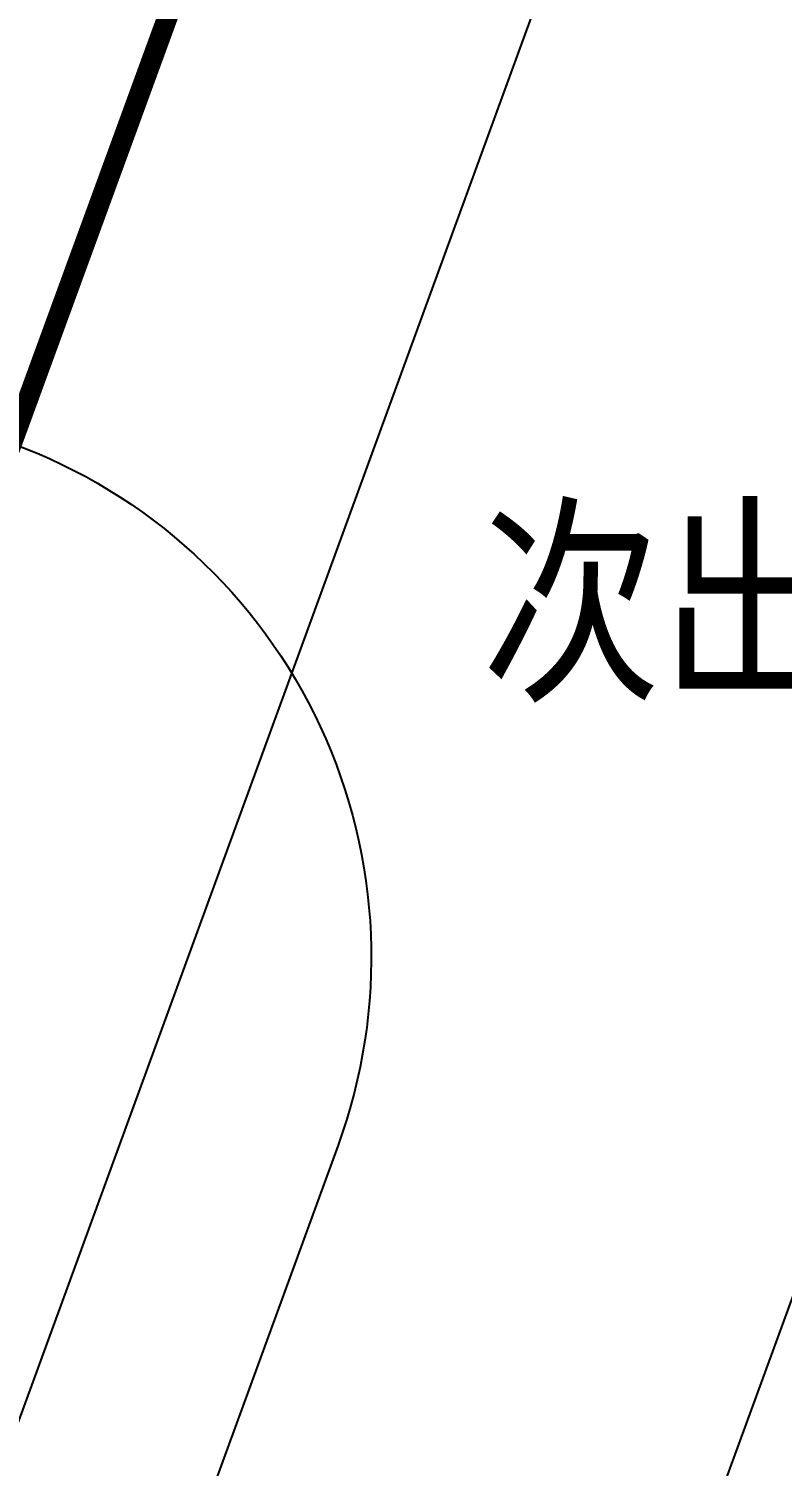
# Model space of a CAD drawing. Extents: x -111898 to 889894, y -2 to 1194865.
# Drawn here: x 698489 to 709506, y 794919 to 815935 of the extents above; entities that cross this region are included whole.
import ezdxf

# ---------------------------------------------------------------- set-up
doc = ezdxf.new("R2010")
doc.units = 0
doc.header["$LTSCALE"] = 10
doc.header["$MEASUREMENT"] = 0
doc.linetypes.add('CENTER', pattern=[50.800000000000004, 31.75, -6.35, 6.35, -6.35])
doc.linetypes.add('DASH', pattern=[0.35, 0.25, -0.1])
doc.layers.add('0-WALL', color=252, linetype='Continuous')
doc.styles.add('黑体', font='', dxfattribs={"height": 12})
doc.styles.get('黑体').set_extended_font_data('SimHei')

msp = doc.modelspace()

# ---------------------------------------------------------------- linework, layer by layer
at = {"layer": '0-WALL', "linetype": 'CENTER', "ltscale": 0.2}
msp.add_line((669562.3328623655, 731379.540407537), (768403.0384440306, 1001909.038600801), dxfattribs=at)
at = {"layer": '0-WALL', "flags": 128}
msp.add_lwpolyline([(824291.5003580931, 1110085.340407251), (819779.1328501585, 1098812.840407251), (796285.1328577879, 1034509.040407537), (683478.9956660154, 725755.9575375305)], dxfattribs=at)
at = {"layer": '0-WALL'}
msp.add_lwpolyline([(673693.2602839353, 728114.6998847709), (773803.9346690062, 1002120.164873956), (765164.8571238401, 1021024.110596536), (740702.3328623655, 1031976.679668783), (723878.6583170774, 1043343.912045835), (624903.4328532103, 1087657.940407156), (607465.1328577879, 1083055.040407537)], dxfattribs=at)
at = {"layer": '0-WALL', "color": 1, "linetype": 'DASH', "ltscale": 3, "const_width": 300}
msp.add_lwpolyline([(768403.0373225096, 1001909.038998006), (761400.8906702879, 1017231.068400739), (738262.8392557981, 1027590.633249162), (721439.1646418455, 1038957.865673898), (653205.5602946165, 1069507.994380353), (618487.2317652586, 1023194.240795492), (609790.2715296629, 1011755.571232675), (445339.5306315306, 792957.0411118255), (522571.7317652586, 770781.3407930122), (607880.4317545774, 745535.2407964454), (669562.3317484739, 731379.5407966361)], close=True, dxfattribs=at)
at = {"layer": '0-WALL', "linetype": 'CENTER', "ltscale": 0.2}
msp.add_lwpolyline([(768403.0373225096, 1001909.038998006), (761400.8906702879, 1017231.068400739), (738262.8392557981, 1027590.633249162), (721439.1646418455, 1038957.865673898), (653205.5602946165, 1069507.994380353), (618487.2317652586, 1023194.240795492), (609790.2715296629, 1011755.571232675), (445339.5306315306, 792957.0411118255), (522571.7317652586, 770781.3407930122), (607880.4317545774, 745535.2407964454), (669562.3317484739, 731379.5407966361)], close=True, dxfattribs=at)
at = {"layer": '0-WALL', "ltscale": 10}
msp.add_lwpolyline([(698241.3799433592, 809874.8138798461), (698241.8052439573, 809874.6584929214, -0.4142140788974599), (703010.6158213499, 799615.0936187492), (676511.0772852781, 727085.1818765388)], format="xyb", dxfattribs=at)

# ---------------------------------------------------------------- texts
at = {"layer": '0-WALL', "linetype": 'Continuous', "style": '黑体', "width": 0.8000000000000003}
msp.add_text('次出入口', height=2400, dxfattribs=at).set_placement((705110.1478648069, 806355.4291032539))

doc.saveas('drawing.dxf')
